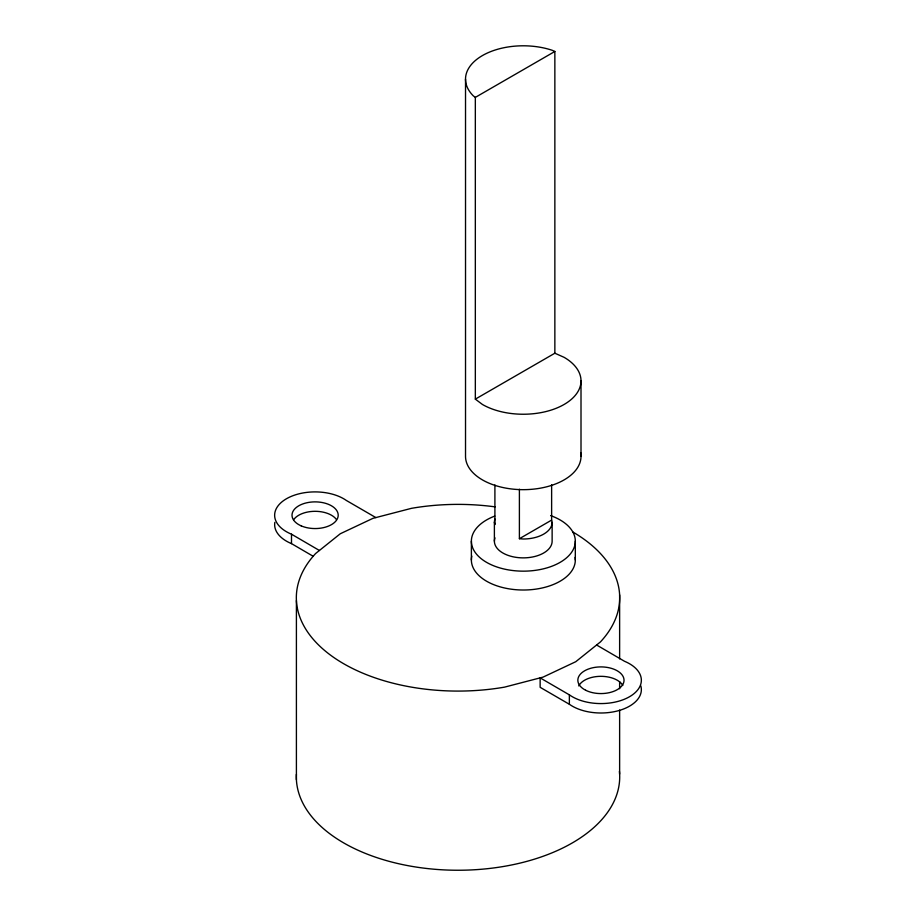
<?xml version="1.0" encoding="UTF-8"?>
<svg xmlns="http://www.w3.org/2000/svg" width="916" height="916" viewBox="0 0 916 916"><rect width="100%" height="100%" fill="white"/><g stroke="black" fill="none" stroke-linecap="round" stroke-linejoin="round"><path stroke-width="1.37" d="M572.763 531.956A161.685 93.352 0 0 1 600.427 641.933L575.763 661.707L543.062 677.119L504.579 687.126A161.685 93.352 0 0 1 332.783 656.772A161.685 93.352 0 0 1 315.608 553.527L340.283 533.753L372.972 518.33L411.467 508.334A161.685 93.352 0 0 1 495.121 506.869M475.335 399.136L475.335 97.382L554.856 51.468L554.856 353.221L475.335 399.136L482.434 404.471A57.742 33.342 0 0 0 564.096 404.471A57.742 33.342 0 0 0 564.096 357.32L554.856 353.221M519.395 489.213L519.395 538.711L551.627 520.105L551.627 484.747M519.395 538.711L523.139 539.009A28.877 16.671 0 0 0 552.13 522.406L551.627 520.105M554.856 51.468L552.142 50.265A57.742 33.342 0 0 0 482.434 55.567A57.742 33.342 0 0 0 473.251 95.814L475.335 97.382M375.858 517.586L346.34 500.457A40.418 23.335 0 0 0 285.597 499.266A40.418 23.335 0 0 0 291.494 534.2L291.494 543.623L313.341 556.367M596.602 645.001L624.517 661.283A40.418 23.335 0 0 1 630.403 696.206A40.418 23.335 0 0 1 569.66 695.026L540.142 677.874L540.142 687.309L569.66 704.45A40.418 23.335 0 0 0 617.567 710.93A40.418 23.335 0 0 0 640.822 685.889M291.494 534.2L319.421 550.482M494.972 519.017A28.877 16.671 0 0 0 494.388 522.269L494.903 524.57L494.903 484.965M619.628 594.896L619.628 658.89M619.628 681.641L619.628 688.752M619.628 710.083L619.628 774.066M581.007 380.896L581.007 456.328M575.317 541.15L575.317 560.008M569.363 694.752L569.363 704.175M552.13 522.406L552.13 541.276A28.877 16.671 0 0 1 520.311 557.787A28.877 16.671 0 0 1 494.972 537.875M494.388 522.269L494.388 541.127M471.385 541.15L471.385 560.008M465.523 79.142L465.523 456.328A57.742 33.342 0 0 0 526.494 489.613A57.742 33.342 0 0 0 580.652 452.607M296.406 600.553L296.406 779.722M619.422 771.375A161.685 93.352 0 0 1 460.565 870.234A161.685 93.352 0 0 1 296.395 774.318M575.122 557.397A51.972 30.01 0 0 1 522.212 590.007A51.972 30.01 0 0 1 471.82 556.092M291.494 543.623A40.418 23.335 0 0 1 274.846 522.36M293.704 519.635A23.095 13.339 0 0 1 314.944 511.311A23.095 13.339 0 0 1 336.39 519.464M578.763 685.924A23.095 13.339 0 0 1 600.461 676.329A23.095 13.339 0 0 1 622.811 685.397M550.619 515.605A51.972 30.01 0 0 1 563.168 560.432A51.972 30.01 0 0 1 484.518 561.096A51.972 30.01 0 0 1 494.8 516.074M301.169 525.853A23.095 13.339 0 0 0 338.027 516.864A23.095 13.339 0 0 0 306.116 502.93A23.095 13.339 0 0 0 301.169 525.853M585.679 690.252A23.095 13.339 0 0 0 623.578 682.855A23.095 13.339 0 0 0 593.545 667.604A23.095 13.339 0 0 0 585.679 690.252"/></g></svg>
